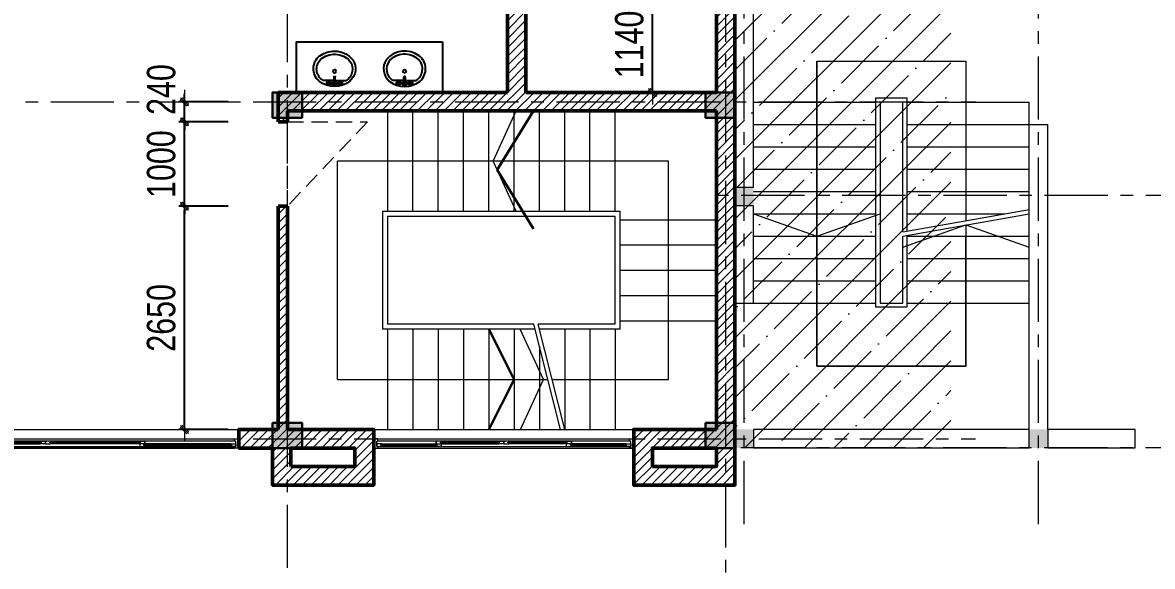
# Model space of a CAD drawing. Header units: millimetres. Extents: x 1109421 to 1726579, y -247837 to 144927.
# Drawn here: x 1580834 to 1594236, y -172928 to -166473 of the extents above; entities that cross this region are included whole.
import ezdxf

# ---------------------------------------------------------------- set-up
doc = ezdxf.new("R2010")
doc.units = ezdxf.units.MM
doc.header["$LTSCALE"] = 600
doc.header["$MEASUREMENT"] = 0
doc.linetypes.add('00_Hidden', pattern=[2.4, 1.6, -0.8])
doc.linetypes.add('CENTER', pattern=[2, 1.25, -0.25, 0.25, -0.25])
doc.layers.get('0').update_dxf_attribs({"lineweight": 0})
doc.layers.get('Defpoints').update_dxf_attribs({"lineweight": 0})
for name, color, linetype, lineweight in [('0.15_Cua', 144, 'Continuous', 15), ('cat1', 30, 'Continuous', 50), ('cat2', 22, 'Continuous', 30), ('dim', 144, 'Continuous', 13), ('EG Net thay', 7, 'Continuous', 25), ('hatch1', 136, 'Continuous', 9), ('LC Dim', 8, 'Continuous', 18), ('LC Khac', 4, 'Continuous', 9), ('Noi that', 35, 'Continuous', 9), ('thay1', 63, 'Continuous', 18), ('truc', 76, 'CENTER', 9)]:
    doc.layers.add(name, color=color, linetype=linetype, lineweight=lineweight)
doc.layers.add('MANH', color=147, linetype='Continuous')
doc.styles.add('HOATBIF', font='hoatbif.shx', dxfattribs={"width": 0.8})
doc.dimstyles.new('1-135', dxfattribs={"dimscale": 135, "dimtxt": 2.5, "dimasz": 0.35, "dimexe": 0.5, "dimexo": 0, "dimgap": 0.8, "dimtad": 1, "dimdec": 0, "dimzin": 0, "dimdsep": 46, "dimtxsty": 'HOATBIF', "dimblk1": 'DOT', "dimblk2": 'DOT', "dimsah": 1, "dimcen": -1, "dimdle": 1, "dimclrd": 256, "dimclre": 256, "dimclrt": 4, "dimadec": 3, "dimazin": 2, "dimtfac": 0.333333, "dimtdec": 0, "dimtix": 1, "dimtmove": 2, "dimatfit": 3, "dimldrblk": 'DOT', "dimfxl": 1, "dimtvp": 0.833333, "dimtolj": 1, "dimtzin": 0, "dimarcsym": 0})

# ---------------------------------------------------------------- blocks, each defined once
blk = doc.blocks.new('t 2')
at = {"layer": 'LC Khac'}
for points in [[(-3380, -13058), (-3600, -13058), (-3600, -12838), (-3380, -12838)], [(-3380, -15934), (-3600, -15934), (-3600, -15714), (-3380, -15714)], [(110, -15934), (-110, -15934), (-110, -15714), (110, -15714)]]:
    blk.add_hatch(color=256, dxfattribs=at).paths.add_polyline_path(points)
at = {"layer": 'LC Khac', "ltscale": 5}
for p, q in [((-2630, -11344), (-2630, -14964)), ((-3380, -11829), (-1930, -11829)), ((-1880, -11829), (-1880, -14214)), ((-1880, -11829), (-1880, -11829)), ((-1610, -11829), (-1880, -11829)), ((-1610, -13369), (-1610, -11829)), ((-1560, -11829), (-110, -11829)), ((-110, -12094), (-110, -11829)), ((-3380, -12094), (-1930, -12094)), ((-1880, -12094), (-1880, -12094)), ((-1560, -12094), (-110, -12094)), ((-110, -15714), (-110, -12094)), ((-110, -12094), (110, -12094)), ((110, -15714), (110, -12094)), ((-3380, -12359), (-1930, -12359)), ((-1880, -12359), (-1880, -12359)), ((-1560, -12359), (-110, -12359)), ((-3380, -12624), (-1930, -12624)), ((-1560, -12624), (-110, -12624)), ((-3380, -12889), (-1930, -12889)), ((-1560, -12889), (-110, -12889)), ((-1610, -13369), (-110, -13104)), ((-3380, -13154), (-1930, -13154)), ((-1610, -13419), (-110, -13154)), ((-1560, -13154), (-398, -13154)), ((-3380, -13419), (-1930, -13419)), ((-1610, -14214), (-1610, -13419)), ((-1560, -13419), (-110, -13419)), ((-860, -14964), (-860, -13419)), ((-3380, -13684), (-1930, -13684)), ((-1560, -13684), (-110, -13684)), ((-3380, -13949), (-1930, -13949)), ((-1560, -13949), (-110, -13949)), ((-3380, -14214), (-1930, -14214)), ((-1880, -14214), (-1610, -14214)), ((-1560, -14214), (-110, -14214)), ((-1560, -14214), (-110, -14214)), ((-2630, -14964), (-860, -14964))]:
    blk.add_line(p, q, dxfattribs=at)
for points in [[(-3600, -12838), (-3380, -12838), (-3380, -9544), (-3600, -9544)], [(-3600, -13058), (-3600, -14214), (-3380, -14214), (-3380, -13058)], [(-3380, -15934), (-110, -15934), (-110, -15714), (-3380, -15714)], [(110, -15934), (1145, -15934), (1145, -15714), (110, -15714)]]:
    blk.add_lwpolyline(points, close=True, dxfattribs=at)
for points in [[(-860, -13287), (-860, -14964), (-2630, -14964), (-2630, -11344), (-860, -11344), (-860, -13236)], [(-1560, -13411), (-1560, -14264), (-1930, -14264), (-1930, -11779), (-1560, -11779), (-1560, -13360)], [(-3380, -13154), (-2630, -13419), (-1880, -13154)], [(-1610, -13552), (-860, -13287), (-110, -13552)]]:
    blk.add_lwpolyline(points, dxfattribs=at)
at = {"layer": 'truc'}
for p, q in [((-3490, -16837), (-3490, 0)), ((0, -16837), (0, 0)), ((2023, -12938), (-3881, -12938)), ((2019, -15934), (-3600, -15934))]:
    blk.add_line(p, q, dxfattribs=at)
blk = doc.blocks.new('CSDS')
at = {"layer": 'MANH'}
for p, q in [((-0.08, -0.72), (-1.37, -0.72)), ((-0.83, -0.4), (-0.77, -0.4)), ((-0.83, -0.44), (-0.77, -0.44)), ((-0.71, -0.33), (-0.71, -0.28)), ((-0.71, -0.55), (-0.71, -0.5)), ((-0.67, -0.28), (-0.67, -0.33)), ((-0.67, -0.5), (-0.67, -0.55)), ((-0.6, -0.4), (-0.55, -0.4)), ((-0.6, -0.44), (-0.55, -0.44)), ((-0.08, -1.12), (-0.08, -0.5)), ((0.1, -0.5), (0.1, -1.12)), ((0.1, -0.72), (1.38, -0.72)), ((0.57, -0.4), (0.63, -0.4)), ((0.57, -0.44), (0.63, -0.44)), ((0.69, -0.33), (0.69, -0.28)), ((0.69, -0.55), (0.69, -0.5)), ((0.73, -0.28), (0.73, -0.33)), ((0.73, -0.5), (0.73, -0.55)), ((0.8, -0.4), (0.85, -0.4)), ((0.8, -0.44), (0.85, -0.44))]:
    blk.add_line(p, q, dxfattribs=at)
for centre, major_axis, start_param, end_param in [((0.01, -2.93), (2.07, 2.07), 0.111462, 1.463911), ((-0.54, -2.11), (1.38, 1.38), 1.512976, 3.273685), ((-0.5, -2.07), (-1.14, 1.14), -0.214848, 1.559642), ((-0.69, -0.42), (0.186, 0.186), 5.497787, 11.780972), ((-0.86, -0.42), (0.0309, 0.0309), 5.497787, 11.780972), ((-0.69, -0.42), (0.0619, 0.0619), 5.497787, 11.780972), ((-0.69, -0.42), (-0.0464, 0.0464), 3.926991, 10.210176), ((-0.69, -0.24), (-0.0309, 0.0309), 3.926991, 10.210176), ((-0.69, -0.59), (-0.0309, 0.0309), 3.926991, 10.210176), ((-0.51, -0.42), (0.0309, 0.0309), 5.497787, 11.780972), ((0.01, -0.34), (0.191, 0.191), 4.257288, 9.879879), ((0.01, -0.34), (0.131, 0.131), 4.416969, 9.720198), ((0.01, -0.33), (0.0928, 0.0928), 5.497787, 11.780972), ((0.01, -1.12), (0.0619, 0.0619), 2.356282, 5.4977), ((0.71, -0.42), (0.186, 0.186), 5.497787, 11.780972), ((0.54, -0.42), (0.0309, 0.0309), 5.497787, 11.780972), ((0.71, -0.42), (0.0619, 0.0619), 5.497787, 11.780972), ((0.71, -0.42), (-0.0464, 0.0464), 3.926991, 10.210176), ((0.71, -0.24), (-0.0309, 0.0309), 3.926991, 10.210176), ((0.71, -0.59), (-0.0309, 0.0309), 3.926991, 10.210176), ((0.89, -0.42), (0.0309, 0.0309), 5.497787, 11.780972), ((0.55, -2.08), (1.13, 1.13), 4.862989, 6.520348), ((0.55, -2.12), (1.38, 1.38), 4.922045, 6.353974), ((0.01, -1.82), (0.134, 0.134), 5.497787, 11.780972), ((-0.02, -1.33), (-2.04, 2.04), 1.723621, 3.229353), ((0.01, -1.38), (1.74, 1.74), 3.187795, 4.763099)]:
    blk.add_ellipse(centre, major_axis=major_axis, ratio=1, start_param=start_param, end_param=end_param, dxfattribs=at)
blk = doc.blocks.new('*U596')
for p, q in [((50, 0), (4535, 0)), ((50, -110), (4535, -110)), ((95, -20), (1116, -20)), ((1176, -50), (2232, -50)), ((1176, -80), (2232, -80)), ((3409, -50), (2352, -50)), ((3409, -80), (2352, -80)), ((4490, -20), (3469, -20)), ((4490, -50), (3469, -50))]:
    blk.add_line(p, q)
at = {"color": 8, "lineweight": 5}
for p, q in [((50, -20), (4535, -20)), ((4535, -80), (50, -80)), ((95, -30), (1116, -30)), ((95, -40), (1116, -40)), ((95, -50), (1116, -50)), ((1176, -60), (2232, -60)), ((1176, -70), (2232, -70)), ((3409, -60), (2352, -60)), ((3409, -70), (2352, -70)), ((4490, -30), (3469, -30)), ((4490, -40), (3469, -40))]:
    blk.add_line(p, q, dxfattribs=at)
for points in [[(50, -20), (35, -20), (35, -80), (50, -80), (50, -110), (0, -110), (0, 0), (0, 0), (0, 0), (50, 0), (50, -20), (35, -20)], [(4535, -20), (4550, -20), (4550, -80), (4535, -80), (4535, -110), (4585, -110), (4585, 0), (4585, 0), (4585, 0), (4535, 0), (4535, -20), (4550, -20)], [(95, -40), (95, -50), (35, -50), (35, -20), (95, -20), (95, -30), (85, -30), (85, -40), (95, -40)], [(1116, -40), (1116, -50), (1176, -50), (1176, -20), (1116, -20), (1116, -30), (1126, -30), (1126, -40), (1116, -40)], [(1176, -70), (1176, -80), (1116, -80), (1116, -50), (1176, -50), (1176, -60), (1166, -60), (1166, -70), (1176, -70)], [(1116, -50), (1116, -80), (1131, -80)], [(2232, -70), (2232, -80), (2292, -80), (2292, -50), (2232, -50), (2232, -60), (2242, -60), (2242, -70), (2232, -70)], [(2292, -50), (2292, -80), (2277, -80)], [(2292, -50), (2292, -80), (2307, -80)], [(2352, -70), (2352, -80), (2292, -80), (2292, -50), (2352, -50), (2352, -60), (2342, -60), (2342, -70), (2352, -70)], [(3469, -40), (3469, -50), (3409, -50), (3409, -20), (3469, -20), (3469, -30), (3459, -30), (3459, -40), (3469, -40)], [(3409, -70), (3409, -80), (3469, -80), (3469, -50), (3409, -50), (3409, -60), (3419, -60), (3419, -70), (3409, -70)], [(3469, -50), (3469, -80), (3454, -80)], [(4490, -40), (4490, -50), (4550, -50), (4550, -20), (4490, -20), (4490, -30), (4500, -30), (4500, -40), (4490, -40)]]:
    blk.add_lwpolyline(points)
for centre, start, end in [((94, -32), 14.2151, 83.5658), ((94, -38), 276.4342, 345.7849), ((1117, -32), 96.4342, 165.7849), ((1117, -38), 194.2151, 263.5658), ((1175, -62), 14.2151, 83.5658), ((1175, -68), 276.4342, 345.7849), ((2233, -62), 96.4342, 165.7849), ((2233, -68), 194.2151, 263.5658), ((2352, -62), 14.2151, 83.5658), ((2352, -68), 276.4342, 345.7849), ((3410, -62), 96.4342, 165.7849), ((3410, -68), 194.2151, 263.5658), ((3468, -32), 14.2151, 83.5658), ((3468, -38), 276.4342, 345.7849), ((4491, -32), 96.4342, 165.7849), ((4491, -38), 194.2151, 263.5658)]:
    blk.add_arc(centre, 8.25, start, end, dxfattribs=at)
blk = doc.blocks.new('*U597')
for p, q in [((50, 0), (3035, 0)), ((50, -110), (3035, -110)), ((95, -20), (741, -20)), ((801, -50), (1482, -50)), ((801, -80), (1482, -80)), ((2284, -50), (1602, -50)), ((2284, -80), (1602, -80)), ((2990, -20), (2344, -20)), ((2990, -50), (2344, -50))]:
    blk.add_line(p, q)
at = {"color": 8, "lineweight": 5}
for p, q in [((50, -20), (3035, -20)), ((3035, -80), (50, -80)), ((95, -30), (741, -30)), ((95, -40), (741, -40)), ((95, -50), (741, -50)), ((801, -60), (1482, -60)), ((801, -70), (1482, -70)), ((2284, -60), (1602, -60)), ((2284, -70), (1602, -70)), ((2990, -30), (2344, -30)), ((2990, -40), (2344, -40))]:
    blk.add_line(p, q, dxfattribs=at)
for points in [[(50, -20), (35, -20), (35, -80), (50, -80), (50, -110), (0, -110), (0, 0), (0, 0), (0, 0), (50, 0), (50, -20), (35, -20)], [(3035, -20), (3050, -20), (3050, -80), (3035, -80), (3035, -110), (3085, -110), (3085, 0), (3085, 0), (3085, 0), (3035, 0), (3035, -20), (3050, -20)], [(95, -40), (95, -50), (35, -50), (35, -20), (95, -20), (95, -30), (85, -30), (85, -40), (95, -40)], [(741, -40), (741, -50), (801, -50), (801, -20), (741, -20), (741, -30), (751, -30), (751, -40), (741, -40)], [(801, -70), (801, -80), (741, -80), (741, -50), (801, -50), (801, -60), (791, -60), (791, -70), (801, -70)], [(741, -50), (741, -80), (756, -80)], [(1482, -70), (1482, -80), (1542, -80), (1542, -50), (1482, -50), (1482, -60), (1492, -60), (1492, -70), (1482, -70)], [(1542, -50), (1542, -80), (1527, -80)], [(1542, -50), (1542, -80), (1557, -80)], [(1602, -70), (1602, -80), (1542, -80), (1542, -50), (1602, -50), (1602, -60), (1592, -60), (1592, -70), (1602, -70)], [(2344, -40), (2344, -50), (2284, -50), (2284, -20), (2344, -20), (2344, -30), (2334, -30), (2334, -40), (2344, -40)], [(2284, -70), (2284, -80), (2344, -80), (2344, -50), (2284, -50), (2284, -60), (2294, -60), (2294, -70), (2284, -70)], [(2344, -50), (2344, -80), (2329, -80)], [(2990, -40), (2990, -50), (3050, -50), (3050, -20), (2990, -20), (2990, -30), (3000, -30), (3000, -40), (2990, -40)]]:
    blk.add_lwpolyline(points)
for centre, start, end in [((94, -32), 14.2151, 83.5658), ((94, -38), 276.4342, 345.7849), ((742, -32), 96.4342, 165.7849), ((742, -38), 194.2151, 263.5658), ((800, -62), 14.2151, 83.5658), ((800, -68), 276.4342, 345.7849), ((1483, -62), 96.4342, 165.7849), ((1483, -68), 194.2151, 263.5658), ((1602, -62), 14.2151, 83.5658), ((1602, -68), 276.4342, 345.7849), ((2285, -62), 96.4342, 165.7849), ((2285, -68), 194.2151, 263.5658), ((2343, -32), 14.2151, 83.5658), ((2343, -38), 276.4342, 345.7849), ((2991, -32), 96.4342, 165.7849), ((2991, -38), 194.2151, 263.5658)]:
    blk.add_arc(centre, 8.25, start, end, dxfattribs=at)
blk = doc.blocks.new('DOT')
at = {"layer": 'dim'}
for p, q in [((-3, 0), (3, 0)), ((-1, -1), (1, 1))]:
    blk.add_line(p, q, dxfattribs=at)
blk.add_lwpolyline([(0.5, 1), (-1, -0.5), (-0.5, -1), (1, 0.5)], close=True, dxfattribs=at)
blk = doc.blocks.new('*D1548')
at = {"layer": 'Defpoints', "color": 0, "transparency": 16777216}
for p in [(1587776, -166163), (1588308, -166163), (1587776, -167303)]:
    blk.add_point(p, dxfattribs=at)
at = {"layer": 'dim', "lineweight": -2, "transparency": 16777216}
for p, q in [((1587776, -166163), (1588376, -166163)), ((1588308, -167255), (1588308, -166210)), ((1587776, -167303), (1588376, -167303))]:
    blk.add_line(p, q, dxfattribs=at)
at = {"layer": 'dim', "lineweight": -2, "transparency": 16777216, "xscale": 47.25, "yscale": 47.25, "zscale": 47.25}
for p, rotation in [((1588308, -166163), 90), ((1588308, -167303), 270)]:
    blk.add_blockref('DOT', p, dxfattribs=dict(at, rotation=rotation))
at = {"layer": 'dim', "color": 4, "transparency": 16777216, "insert": (1588032, -166733), "char_height": 337.5, "attachment_point": 5, "rotation": 90, "style": 'HOATBIF'}
blk.add_mtext('\\A1;1140', dxfattribs=at)
blk = doc.blocks.new('_Dot')
at = {"color": 0, "linetype": 'ByBlock', "lineweight": -2}
blk.add_line((-0.5, 0), (-1, 0), dxfattribs=at)
at = {"color": 0, "linetype": 'ByBlock', "const_width": 0.5}
blk.add_lwpolyline([(-0.25, 0, 1), (0.25, 0, 1)], format="xyb", close=True, dxfattribs=at)
blk = doc.blocks.new('*D1554')
at = {"layer": 'Defpoints', "color": 0, "transparency": 16777216}
for p in [(1582755, -168653), (1583272, -168653), (1583272, -171303)]:
    blk.add_point(p, dxfattribs=at)
at = {"layer": 'dim', "lineweight": -2, "transparency": 16777216}
for p, q in [((1583272, -168653), (1582688, -168653)), ((1582755, -171255), (1582755, -168700)), ((1583272, -171303), (1582688, -171303))]:
    blk.add_line(p, q, dxfattribs=at)
at = {"layer": 'dim', "lineweight": -2, "transparency": 16777216, "xscale": 47.25, "yscale": 47.25, "zscale": 47.25}
for p, rotation in [((1582755, -168653), 90), ((1582755, -171303), 270)]:
    blk.add_blockref('DOT', p, dxfattribs=dict(at, rotation=rotation))
at = {"layer": 'dim', "color": 4, "transparency": 16777216, "insert": (1582479, -169978), "char_height": 337.5, "attachment_point": 5, "rotation": 90, "style": 'HOATBIF'}
blk.add_mtext('\\A1;2650', dxfattribs=at)
blk = doc.blocks.new('*D1555')
at = {"layer": 'Defpoints', "color": 0, "transparency": 16777216}
for p in [(1582755, -167653), (1583272, -167653), (1583272, -168653)]:
    blk.add_point(p, dxfattribs=at)
at = {"layer": 'dim', "lineweight": -2, "transparency": 16777216}
for p, q in [((1583272, -167653), (1582688, -167653)), ((1582755, -167605), (1582755, -167558)), ((1582755, -168653), (1582755, -167653)), ((1583272, -168653), (1582688, -168653)), ((1582755, -168700), (1582755, -168747))]:
    blk.add_line(p, q, dxfattribs=at)
at = {"layer": 'dim', "lineweight": -2, "transparency": 16777216, "xscale": 47.25, "yscale": 47.25, "zscale": 47.25}
for p, rotation in [((1582755, -167653), 270), ((1582755, -168653), 90)]:
    blk.add_blockref('DOT', p, dxfattribs=dict(at, rotation=rotation))
at = {"layer": 'dim', "color": 4, "transparency": 16777216, "insert": (1582479, -168153), "char_height": 337.5, "attachment_point": 5, "rotation": 90, "style": 'HOATBIF'}
blk.add_mtext('\\A1;1000', dxfattribs=at)
blk = doc.blocks.new('*D1556')
at = {"layer": 'Defpoints', "color": 0, "transparency": 16777216}
for p in [(1582755, -167413), (1583272, -167413), (1583272, -167653)]:
    blk.add_point(p, dxfattribs=at)
at = {"layer": 'dim', "lineweight": -2, "transparency": 16777216}
for p, q in [((1582755, -167365), (1582755, -167318)), ((1583272, -167413), (1582688, -167413)), ((1582755, -167653), (1582755, -167413)), ((1583272, -167653), (1582688, -167653)), ((1582755, -167700), (1582755, -167747))]:
    blk.add_line(p, q, dxfattribs=at)
at = {"layer": 'dim', "lineweight": -2, "transparency": 16777216, "xscale": 47.25, "yscale": 47.25, "zscale": 47.25}
for p, rotation in [((1582755, -167413), 270), ((1582755, -167653), 90)]:
    blk.add_blockref('DOT', p, dxfattribs=dict(at, rotation=rotation))
at = {"layer": 'dim', "color": 4, "transparency": 16777216, "insert": (1582479, -167268), "char_height": 337.5, "attachment_point": 5, "rotation": 90, "style": 'HOATBIF'}
blk.add_mtext('\\A1;240', dxfattribs=at)
blk = doc.blocks.new('COT BT')
at = {"layer": 'cat2', "ltscale": 2}
h = blk.add_hatch(color=256, dxfattribs=at)
h.dxf.hatch_style = 1
h.paths.add_polyline_path([(240, 190), (-110, 190), (-110, -110), (240, -110)])
blk.add_lwpolyline([(-110, 190), (240, 190), (240, -110), (-110, -110)], close=True, dxfattribs=at)

msp = doc.modelspace()

# ---------------------------------------------------------------- hatches: boundary and pattern name
at = {"layer": 'hatch1'}
h = msp.add_hatch(dxfattribs=at)
h.set_pattern_fill('ANSI35', color=256, scale=2000)
h.set_pattern_definition([(45, (-500721.65, -214567.04), (-353.55339, 353.55339), []), (45, (-500368.1, -214567.04), (-353.55339, 353.55339), [625, -125, 0, -125])])
h.paths.add_polyline_path([(1591846.4, -157225.7), (1589284.6, -157225.7), (1589284.6, -171522.7), (1591846.4, -171522.7)])
h.paths.add_polyline_path([(1589717.8, -164631.6), (1591405.4, -164631.6), (1591405.4, -163908.4), (1589717.8, -163908.4)], flags=24)
h.paths.add_polyline_path([(1589319.7, -164112), (1591827, -164112), (1591827, -163380.6), (1589319.7, -163380.6)], flags=24)
h = msp.add_hatch(dxfattribs=at)
h.set_pattern_fill('ANSI31', color=256, scale=600)
h.set_pattern_definition([(45, (-475069.9, -175305.75), (-53.0330086, 53.0330086), [])])
h.paths.add_polyline_path([(1548144.6, -171522.7), (1548544.6, -171522.7), (1548544.6, -171302.7), (1548144.6, -171302.7), (1547484.6, -171302.7), (1547484.6, -167012.7), (1547264.6, -167012.7), (1547264.6, -171522.7), (1547264.6, -171742.7), (1548144.6, -171742.7)], flags=17)
h.paths.add_polyline_path([(1553814.6, -171522.7), (1554214.6, -171522.7), (1554214.6, -171302.7), (1553814.6, -171302.7), (1552934.6, -171302.7), (1552534.6, -171302.7), (1552534.6, -171522.7), (1552934.6, -171522.7), (1552934.6, -171742.7), (1553814.6, -171742.7)], flags=17)
h.paths.add_polyline_path([(1560214.6, -171302.7), (1559814.6, -171302.7), (1558934.6, -171302.7), (1558534.6, -171302.7), (1558534.6, -171522.7), (1558934.6, -171522.7), (1558934.6, -171742.7), (1559814.6, -171742.7), (1559814.6, -171522.7), (1560214.6, -171522.7)], flags=17)
h.paths.add_polyline_path([(1564534.6, -171302.7), (1564204.6, -171302.7), (1564204.6, -167302.7), (1563984.6, -167302.7), (1563984.6, -171302.7), (1563654.6, -171302.7), (1563254.6, -171302.7), (1563254.6, -171522.7), (1563654.6, -171522.7), (1563654.6, -171742.7), (1564534.6, -171742.7), (1564534.6, -171522.7)], flags=17)
h.paths.add_polyline_path([(1567214.6, -171302.7), (1566334.6, -171302.7), (1566334.6, -171522.7), (1566334.6, -171742.7), (1567214.6, -171742.7)], flags=17)
h.paths.add_polyline_path([(1572814.6, -171302.7), (1572414.6, -171302.7), (1571534.6, -171302.7), (1571534.6, -171522.7), (1571534.6, -171742.7), (1572414.6, -171742.7), (1572414.6, -171522.7), (1572814.6, -171522.7)], flags=17)
h.paths.add_polyline_path([(1578814.6, -171302.7), (1578414.6, -171302.7), (1577534.6, -171302.7), (1577134.6, -171302.7), (1577134.6, -171522.7), (1577534.6, -171522.7), (1577534.6, -171742.7), (1578414.6, -171742.7), (1578414.6, -171522.7), (1578814.6, -171522.7)], flags=17)
h.paths.add_polyline_path([(1584999.6, -171302.7), (1583974.6, -171302.7), (1583974.6, -168652.7), (1583864.6, -168652.7), (1583864.6, -171302.7), (1583399.6, -171302.7), (1583399.6, -171522.7), (1583799.6, -171522.7), (1583799.6, -171962.7), (1584999.6, -171962.7)])
h.paths.add_polyline_path([(1584774.1, -171522.7), (1584774.1, -171742.7), (1584014.1, -171742.7), (1584014.1, -171522.7)], flags=16)
h.paths.add_polyline_path([(1586804.6, -166162.7), (1586584.6, -166162.7), (1586584.6, -167302.7), (1583864.6, -167302.7), (1583864.6, -167652.7), (1583974.6, -167652.7), (1583974.6, -167522.7), (1589064.6, -167522.7), (1589064.6, -171302.7), (1588084.6, -171302.7), (1588084.6, -171962.7), (1589284.6, -171962.7), (1589284.6, -171302.7), (1589284.6, -159302.7), (1547264.6, -159302.7), (1547264.6, -164812.7), (1547484.6, -164812.7), (1547484.6, -164522.7), (1548974.6, -164522.7), (1548974.6, -164412.7), (1547484.6, -164412.7), (1547484.6, -159522.7), (1551359.6, -159522.7), (1551359.6, -164412.7), (1550274.6, -164412.7), (1550274.6, -164522.7), (1551359.6, -164522.7), (1551469.6, -164522.7), (1553659.6, -164522.7), (1553659.6, -164412.7), (1551469.6, -164412.7), (1551469.6, -159522.7), (1555279.6, -159522.7), (1555279.6, -164412.7), (1554959.6, -164412.7), (1554959.6, -164522.7), (1555279.6, -164522.7), (1555389.6, -164522.7), (1556999.6, -164522.7), (1556999.6, -164412.7), (1555389.6, -164412.7), (1555389.6, -159522.7), (1559264.6, -159522.7), (1559264.6, -164412.7), (1558299.6, -164412.7), (1558299.6, -164522.7), (1562764.6, -164522.7), (1562764.6, -164412.7), (1559484.6, -164412.7), (1559484.6, -159522.7), (1563984.6, -159522.7), (1563984.6, -164412.7), (1563764.6, -164412.7), (1563764.6, -164522.7), (1564606.4, -164522.7), (1564826.4, -164302.7), (1564204.6, -164302.7), (1564204.6, -159522.7), (1566664.6, -159522.7), (1566664.6, -164302.7), (1565986.4, -164302.7), (1566206.4, -164522.7), (1566884.6, -164522.7), (1569094.6, -164522.7), (1569094.6, -164412.7), (1566884.6, -164412.7), (1566884.6, -159522.7), (1571864.6, -159522.7), (1571864.6, -164412.7), (1570394.6, -164412.7), (1570394.6, -164522.7), (1573694.6, -164522.7), (1573694.6, -164412.7), (1572084.6, -164412.7), (1572084.6, -159522.7), (1576484.6, -159522.7), (1576484.6, -164412.7), (1574994.6, -164412.7), (1574994.6, -164522.7), (1578194.6, -164522.7), (1578194.6, -164412.7), (1576594.6, -164412.7), (1576594.6, -159522.7), (1581144.6, -159522.7), (1581144.6, -164412.7), (1579494.6, -164412.7), (1579494.6, -164522.7), (1581144.6, -164522.7), (1582744.6, -164522.7), (1582744.6, -164302.7), (1581364.6, -164302.7), (1581364.6, -159522.7), (1583864.6, -159522.7), (1583864.6, -164302.7), (1583644.6, -164302.7), (1583644.6, -164522.7), (1584304.6, -164522.7), (1584304.6, -164302.7), (1584084.6, -164302.7), (1584084.6, -159522.7), (1586584.6, -159522.7), (1586584.6, -164302.7), (1585204.6, -164302.7), (1585204.6, -164522.7), (1586584.6, -164522.7), (1586584.6, -165262.7), (1586804.6, -165262.7), (1586804.6, -159522.7), (1589064.6, -159522.7), (1589064.6, -167302.7), (1586804.6, -167302.7)])
h.paths.add_polyline_path([(1588304.6, -171522.7), (1589064.6, -171522.7), (1589064.6, -171742.7), (1588304.6, -171742.7)], flags=16)

# ---------------------------------------------------------------- linework, layer by layer
at = {"layer": 'cat1'}
for p, q in [((1589284.6, -159302.7), (1589284.6, -171302.7)), ((1589064.6, -167302.7), (1589064.6, -159522.7)), ((1586584.6, -167302.7), (1586584.6, -166162.7)), ((1586804.6, -167302.7), (1586804.6, -166162.7)), ((1583864.6, -167302.7), (1586584.6, -167302.7)), ((1583864.6, -167302.7), (1583864.6, -167652.7)), ((1586804.6, -167302.7), (1589064.6, -167302.7)), ((1583974.6, -167522.7), (1589064.6, -167522.7)), ((1583974.6, -167522.7), (1583974.6, -167652.7)), ((1589064.6, -171302.7), (1589064.6, -167522.7)), ((1583864.6, -167652.7), (1583974.6, -167652.7)), ((1583864.6, -168652.7), (1583864.6, -171302.7)), ((1583864.6, -168652.7), (1583974.6, -168652.7)), ((1583974.6, -168652.7), (1583974.6, -171302.7))]:
    msp.add_line(p, q, dxfattribs=at)
for points in [[(1583974.6, -171302.7), (1584999.6, -171302.7), (1584999.6, -171962.7), (1583799.6, -171962.7), (1583799.6, -171522.7), (1583399.6, -171522.7), (1583399.6, -171302.7), (1583864.6, -171302.7)], [(1589064.6, -171302.7), (1588084.6, -171302.7), (1588084.6, -171962.7), (1589284.6, -171962.7), (1589284.6, -171302.7)]]:
    msp.add_lwpolyline(points, dxfattribs=at)
for points in [[(1584014.1, -171742.7), (1584774.1, -171742.7), (1584774.1, -171522.7), (1584014.1, -171522.7)], [(1588304.6, -171742.7), (1589064.6, -171742.7), (1589064.6, -171522.7), (1588304.6, -171522.7)]]:
    msp.add_lwpolyline(points, close=True, dxfattribs=at)
at = {"layer": 'cat2'}
for p in [(1586895.6, -167522.7), (1586895.6, -168922.7)]:
    msp.add_line(p, (1586464.6, -168222.7), dxfattribs=at)
msp.add_lwpolyline([(1586364.6, -170112.7), (1586664.6, -170707.7), (1586364.6, -171302.7)], dxfattribs=at)
at = {"layer": 'EG Net thay', "ltscale": 250}
msp.add_lwpolyline([(1585814.6, -166702.7), (1585814.6, -167302.7), (1584084.6, -167302.7), (1584084.6, -166702.7), (1584639.6, -166702.7)], close=True, dxfattribs=at)
at = {"layer": 'hatch1'}
for points in [[(1586688.7, -168712.7), (1586414.6, -168119), (1586689.8, -167522.7)], [(1586739, -171301.5), (1587013, -170707.7), (1586737.9, -170111.5)]]:
    msp.add_lwpolyline(points, dxfattribs=at)
at = {"layer": 'LC Dim'}
for p, q in [((1588494.6, -168117.7), (1584569.6, -168117.7)), ((1584569.6, -170707.7), (1584569.6, -168117.7)), ((1588494.6, -170707.7), (1588494.6, -168117.7)), ((1587213, -171302.7), (1586897.9, -170052.7)), ((1587264.6, -171302.7), (1586949.5, -170052.7)), ((1584569.6, -170707.7), (1587063, -170707.7)), ((1587114.6, -170707.7), (1588494.6, -170707.7))]:
    msp.add_line(p, q, dxfattribs=at)
at = {"layer": 'Noi that', "linetype": '00_Hidden', "ltscale": 0.2}
for p, q in [((1583974.6, -168652.7), (1583974.6, -167652.7)), ((1583974.6, -167652.7), (1584924.6, -167652.7)), ((1584924.6, -167652.7), (1583974.6, -168652.7))]:
    msp.add_line(p, q, dxfattribs=at)
at = {"layer": 'thay1'}
for p, q in [((1585164.6, -167522.7), (1585164.6, -168712.7)), ((1585464.6, -168712.7), (1585464.6, -167522.7)), ((1585764.6, -168712.7), (1585764.6, -167522.7)), ((1586064.6, -168712.7), (1586064.6, -167522.7)), ((1586364.6, -168712.7), (1586364.6, -167522.7)), ((1586664.6, -168712.7), (1586664.6, -167522.7)), ((1586964.6, -168712.7), (1586964.6, -167522.7)), ((1587264.6, -168712.7), (1587264.6, -167522.7)), ((1587564.6, -168712.7), (1587564.6, -167522.7)), ((1587864.6, -168712.7), (1587864.6, -167522.7)), ((1585104.6, -168712.7), (1587924.6, -168712.7)), ((1585104.6, -168712.7), (1585104.6, -170112.7)), ((1587924.6, -170112.7), (1587924.6, -168712.7)), ((1585164.6, -168772.7), (1587864.6, -168772.7)), ((1585164.6, -168772.7), (1585164.6, -170052.7)), ((1587864.6, -170052.7), (1587864.6, -168772.7)), ((1587924.6, -168812.7), (1589064.6, -168812.7)), ((1587924.6, -169112.7), (1589064.6, -169112.7)), ((1587924.6, -169412.7), (1589064.6, -169412.7)), ((1587924.6, -169712.7), (1589064.6, -169712.7)), ((1586897.9, -170052.7), (1585164.6, -170052.7)), ((1587864.6, -170052.7), (1586949.5, -170052.7)), ((1587924.6, -170012.7), (1589064.6, -170012.7)), ((1586913, -170112.7), (1585104.6, -170112.7)), ((1585164.6, -170112.7), (1585164.6, -171302.7)), ((1585464.6, -170112.7), (1585464.6, -171302.7)), ((1585764.6, -170112.7), (1585764.6, -171302.7)), ((1586064.6, -170112.7), (1586064.6, -171302.7)), ((1586364.6, -170112.7), (1586364.6, -171302.7)), ((1586664.6, -170112.7), (1586664.6, -171302.7)), ((1587924.6, -170112.7), (1586964.6, -170112.7)), ((1587264.6, -170112.7), (1587264.6, -171302.7)), ((1587564.6, -170112.7), (1587564.6, -171302.7)), ((1587864.6, -170112.7), (1587864.6, -171302.7)), ((1587864.6, -170112.7), (1587864.6, -171302.7)), ((1586964.6, -170317.3), (1586964.6, -171302.7)), ((1584994.1, -171302.7), (1588084.6, -171302.7)), ((1584994.1, -171522.7), (1588084.6, -171522.7))]:
    msp.add_line(p, q, dxfattribs=at)
msp.add_lwpolyline([(1578814.6, -171302.7), (1583399.6, -171302.7), (1583399.6, -171522.7), (1578814.6, -171522.7)], close=True, dxfattribs=at)
at = {"layer": 'truc'}
for p, q in [((1583974.6, -176545), (1583974.6, -156359.2)), ((1589174.6, -176301.5), (1589174.6, -156359.2)), ((1545167.3, -167412.7), (1592138, -167412.7)), ((1545167.3, -171412.7), (1592138, -171412.7))]:
    msp.add_line(p, q, dxfattribs=at)

# ---------------------------------------------------------------- block references
at = {"layer": '0.15_Cua', "xscale": -1, "rotation": 180}
for name, p in [('*U596', (1578814.6, -171522.7)), ('*U597', (1584999.6, -171522.7))]:
    msp.add_blockref(name, p, dxfattribs=at)
at = {"layer": 'cat1'}
for name, p in [('t 2', (1592885, -155588.3)), ('COT BT', (1583909.6, -171415.1)), ('COT BT', (1589044.6, -171415.1))]:
    msp.add_blockref(name, p, dxfattribs=at)
at = {"layer": 'cat1', "rotation": 180}
for p in [(1584039.6, -167412.7), (1589174.6, -167412.7)]:
    msp.add_blockref('COT BT', p, dxfattribs=at)
at = {"layer": 'MANH', "yscale": 100, "zscale": 100, "rotation": 180}
for p, xscale in [((1584533.5, -167232.7), -100), ((1585365.7, -167232.7), 100)]:
    msp.add_blockref('CSDS', p, dxfattribs=dict(at, xscale=xscale))

# ---------------------------------------------------------------- dimensions: what is measured, and where the dimension line sits
at = {"layer": 'dim'}
for base, p1, p2, picture, middle in [((1588308.3, -166162.7), (1587775.9, -167302.7), (1587775.9, -166162.7), '*D1548', (1588031.5, -166732.7)), ((1582755.4, -167652.7), (1583271.8, -168652.7), (1583271.8, -167652.7), '*D1555', (1582478.6, -168152.7)), ((1582755.4, -168652.7), (1583271.8, -171302.7), (1583271.8, -168652.7), '*D1554', (1582478.6, -169977.7))]:
    dim = msp.add_linear_dim(base=base, p1=p1, p2=p2, angle=90, dimstyle='1-135', dxfattribs=at)
    dim.commit()
    dim.dimension.update_dxf_attribs({"geometry": picture, "text_midpoint": middle})
dim = msp.add_linear_dim(base=(1582755.4, -167412.7), p1=(1583271.8, -167652.7), p2=(1583271.8, -167412.7), angle=90, dimstyle='1-135', dxfattribs=at)
dim.commit()
dim.dimension.update_dxf_attribs({"geometry": '*D1556', "text_midpoint": (1582478.6, -167268.3), "dimtype": 160})

doc.saveas('drawing.dxf')
